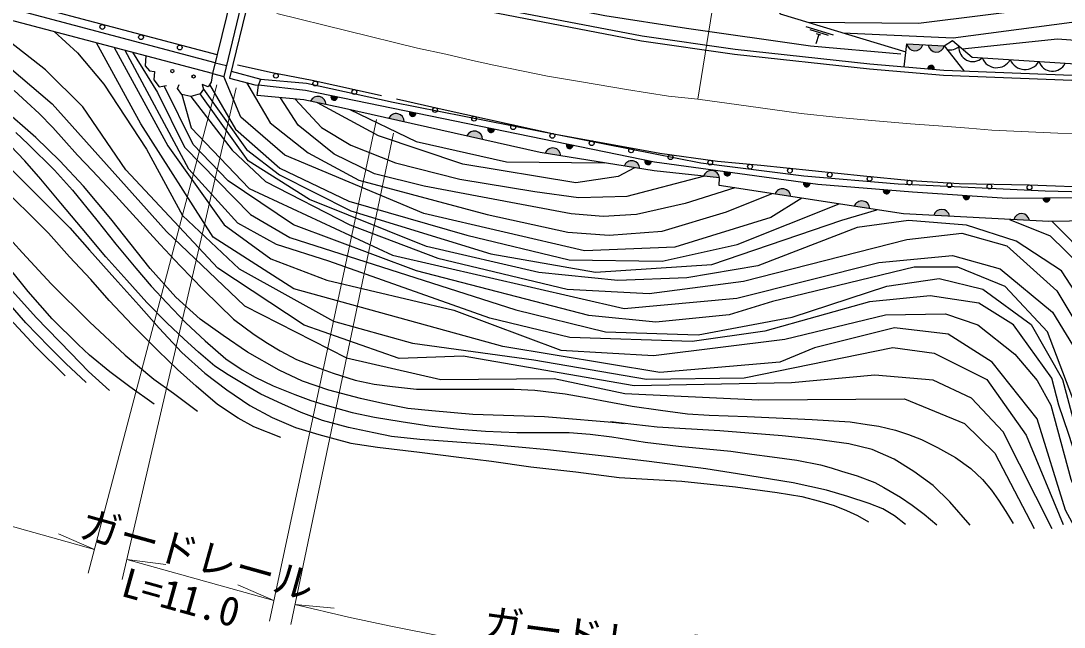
# Model space of a CAD drawing. Units: millimetres at full size, sheet at 1:1000; details may follow other scales. Extents: x 40000 to 680000, y 20000 to 380000.
# Drawn here: x 480910 to 546034, y 242542 to 280412 of the extents above; entities that cross this region are included whole.
import ezdxf
from ezdxf.enums import TextEntityAlignment as Align

# ---------------------------------------------------------------- set-up
doc = ezdxf.new("R2010")
doc.units = ezdxf.units.MM
doc.header["$LTSCALE"] = 1000
doc.linetypes.add('CHAIN', pattern=[18.5, 12, -1.5, 3.5, -1.5])
for name, color, linetype, lineweight in [('M-BGD', 7, 'Continuous', 25), ('M-BMK', 2, 'CHAIN', 13), ('M-STR-HTXT', 7, 'Continuous', 13), ('M-STR-STR1', 1, 'Continuous', 25)]:
    doc.layers.add(name, color=color, linetype=linetype, lineweight=lineweight)
doc.styles.add('ＭＳ ゴシック', font='')
doc.styles.get('ＭＳ ゴシック').set_extended_font_data('MS Gothic')

msp = doc.modelspace()

# ---------------------------------------------------------------- hatches: boundary and pattern name
at = {"layer": 'M-BGD'}
for points in [[(536222, 278971), (537212, 278916, -0.82183)], [(537556, 278897), (538545, 278843, -0.82183)], [(537525, 277416), (537925, 277382, 0.4608), (537745, 277633, 0.4608)], [(499964, 275188), (498994, 275388, -0.82183)], [(500673, 275644), (500280, 275725, 0.4608), (500429, 275454, 0.4608)], [(504845, 274106), (503879, 274324, -0.82183)], [(505571, 274639), (505178, 274720, 0.4608), (505327, 274449, 0.4608)], [(509723, 273005), (508756, 273223, -0.82183)], [(510469, 273634), (510076, 273714, 0.4608), (510225, 273444, 0.4608)], [(514616, 271984), (513638, 272142, -0.82183)], [(515367, 272628), (514974, 272709, 0.4608), (515123, 272439, 0.4608)], [(519551, 271184), (518573, 271343, -0.82183)], [(520265, 271623), (519871, 271704, 0.4608), (520021, 271433, 0.4608)], [(524516, 270605), (523531, 270710, -0.82183)], [(525217, 270933), (524819, 270987, 0.4608), (524986, 270727, 0.4608)], [(530171, 270255), (529773, 270310, 0.4608), (529940, 270050, 0.4608)], [(528968, 269442), (527989, 269593, -0.82183)], [(535152, 269831), (534751, 269863, 0.4608), (534933, 269612, 0.4608)], [(533910, 268681), (532931, 268832, -0.82183)], [(540139, 269470), (539738, 269498, 0.4608), (539922, 269250, 0.4608)], [(545133, 269335), (544731, 269331, 0.4608), (544934, 269098, 0.4608)], [(538881, 268205), (537892, 268258, -0.82183)], [(543874, 267939), (542885, 267991, -0.82183)]]:
    msp.add_hatch(color=256, dxfattribs=at).paths.add_polyline_path(points)

# ---------------------------------------------------------------- linework, layer by layer
for p, q in [((495492, 284855), (493577, 276934)), ((495901, 284976), (493934, 276839)), ((531645, 279527), (529922, 280048)), ((531323, 279499), (530175, 279847)), ((530714, 279558), (530540, 278984)), ((530848, 279517), (530580, 279599)), ((538545, 278843), (539782, 277281)), ((493042, 277800), (493745, 277630)), ((492878, 277120), (493577, 276934)), ((495734, 276393), (495889, 276780))]:
    msp.add_line(p, q, dxfattribs=at)
for points in [[(493160, 278286), (474566, 283220), (453696, 288988), (435405, 294056)], [(498100, 285122), (509432, 288566), (515931, 288462), (525115, 285227), (528302, 280852), (536158, 278475)], [(497944, 284609), (500962, 283207), (510140, 280986), (519649, 279165), (525458, 278324), (533875, 277414), (538502, 277017), (546513, 276705), (552887, 276496)], [(498036, 284912), (501066, 283506), (510206, 281294), (519701, 279475), (525497, 278636), (533905, 277727), (538522, 277330), (546525, 277019), (552897, 276810)], [(535843, 278326), (530209, 278823), (522464, 279927), (517367, 280729), (512603, 281658), (507475, 282801), (498100, 285122)], [(471466, 282832), (477611, 279687), (482856, 275223), (490005, 267259), (494876, 262605), (501238, 259371), (507126, 258010), (514198, 258083), (518603, 257137), (526977, 256740), (536065, 256810), (539809, 255256), (541708, 253412), (544168, 248712)], [(545294, 248692), (542219, 254747), (540248, 256844), (537860, 257965), (534225, 258290), (529010, 257804), (519203, 257625), (508527, 259470), (504525, 259326), (498592, 261404), (493214, 264968), (487458, 271107), (484780, 275032), (482444, 277351), (477533, 281191)], [(550278, 280590), (548709, 281238), (545132, 281277), (536941, 280241), (530064, 280319)], [(532230, 279663), (539100, 279355), (546512, 280334), (550512, 279816)], [(482992, 279743), (484453, 278417), (486095, 276452), (488761, 272403), (490995, 268263), (494534, 264914), (500431, 261649), (505366, 260290), (512921, 259241), (519959, 258033), (526057, 258107), (535337, 260009), (537929, 259656), (541204, 258015), (543673, 254535), (545969, 248961)], [(546957, 248310), (546113, 249854), (544360, 255551), (541542, 259100), (538790, 260838), (535437, 261244), (530451, 259985), (528291, 259088), (520787, 258439), (510989, 260063), (497945, 263674), (492919, 266907), (488397, 273974), (485624, 279044)], [(486741, 278748), (490083, 272614), (493593, 267665), (496520, 265555), (500019, 264221), (507943, 262336), (514614, 259844), (520398, 259516), (528604, 260522), (534886, 262042), (538624, 262112), (540648, 261434), (542953, 259585), (544360, 257943), (545214, 256412), (546458, 251795), (547866, 248326)], [(536038, 277544), (536222, 278971), (538545, 278843)], [(538545, 278843), (539075, 279180), (540284, 278140), (552891, 277338), (552891, 269604)], [(539679, 278660), (545622, 279284), (548121, 279098), (551019, 278035)], [(548695, 248456), (547357, 251437), (546302, 254629), (545712, 256413), (545259, 258090), (542876, 261422), (540714, 262775), (537666, 263239), (533890, 262858), (527352, 261023), (522817, 260389), (515182, 260642), (510193, 261844), (500133, 265408), (496872, 266443), (494447, 267771), (491399, 271146), (487428, 278566)], [(487879, 278446), (489438, 275947), (491134, 272514), (495239, 268307), (497690, 266890), (511802, 262356), (517403, 260992), (523182, 260792), (529065, 261904), (534964, 263847), (538236, 264311), (540963, 263663), (543968, 261456), (545929, 258019), (547193, 253264), (549551, 248319)], [(488702, 278228), (488665, 277603), (488933, 277280), (489250, 277253), (489215, 276730), (489553, 276297), (490007, 276365)], [(494426, 277674), (496602, 277180), (499087, 276698), (503329, 275771), (503414, 275752)], [(492878, 277120), (492780, 276592), (492608, 276290), (492223, 276434), (492312, 276152), (492099, 275850), (491528, 275678), (490963, 275822), (490681, 276180), (490798, 276434)], [(529653, 269337), (527720, 268128), (521733, 266269), (516092, 266051), (506062, 268376), (497382, 272023), (494646, 274394), (493577, 276934)], [(493934, 276839), (495515, 276418), (495734, 276393)], [(494036, 277262), (495889, 276780), (498746, 276527), (504152, 275331), (523364, 271549), (529793, 270731), (535673, 270240), (544845, 269801), (547311, 269727), (551676, 269295), (552287, 269227)], [(550812, 248190), (549475, 250046), (547144, 255343), (544993, 260992), (542360, 263827), (539394, 265017), (536680, 265018), (527839, 262883), (525125, 262055), (520553, 261588), (516357, 262001), (505603, 264806), (497920, 267664), (493845, 270416), (491666, 272688), (489863, 276344)], [(492312, 276152), (494998, 272374), (497047, 270789), (501514, 268539), (510239, 265867), (516786, 264712), (524039, 265203), (532159, 267966), (534346, 268614)], [(492694, 276441), (494305, 273639), (497086, 271220), (501387, 269140), (508750, 267020), (515141, 265490), (520950, 265397), (525625, 266441), (531985, 268978)], [(494992, 276557), (496467, 274050), (498850, 272161), (502005, 270453), (510025, 268318), (515061, 267215), (517642, 267034), (520945, 267280), (524955, 268479), (527804, 269621)], [(552230, 268252), (551533, 267980), (545083, 267874), (535999, 268359), (524502, 270130), (524522, 270605), (520452, 271038), (513324, 272193), (500933, 274988), (498579, 275474), (495660, 275743), (495734, 276393)], [(552288, 268770), (547117, 269355), (542483, 269308), (536578, 269717), (530665, 270188), (520458, 271584), (498668, 276056), (495734, 276393)], [(480487, 276062), (481274, 275332), (482059, 274621), (482910, 273744), (483594, 272979), (484455, 272015), (485382, 271049), (486605, 269723), (487693, 268537), (489610, 266452), (490848, 265115), (492309, 263613), (493260, 262676), (494192, 261773), (495478, 260823), (496315, 260272), (497096, 259800), (498126, 259265), (499024, 258896), (500395, 258409), (501774, 257970), (502968, 257721), (504109, 257567), (505597, 257408), (511702, 257408), (512984, 257342), (514892, 257122), (516306, 256874), (517175, 256706), (519071, 256346), (520830, 256093), (522519, 255873), (523881, 255788), (526248, 255705), (530308, 255502), (532672, 255364), (533746, 255205), (534463, 255088), (535504, 254846), (536320, 254582), (537131, 254254), (538130, 253754), (539247, 253142), (540217, 252443), (540934, 251773), (541493, 251108), (541942, 250468), (542397, 249770), (542851, 249014)], [(490963, 275822), (491536, 273733), (495160, 269932), (504115, 265774), (518561, 262435), (525599, 263099), (534477, 265308), (539069, 265758), (542049, 264923), (545307, 262223), (547011, 259433), (548284, 253930), (552127, 248279)], [(491528, 275678), (494100, 272327), (496186, 270383), (501454, 267672), (506935, 265599), (515016, 263653), (520128, 263387), (526026, 264155), (536207, 266758), (539647, 267150), (542454, 266367), (545578, 263557), (547572, 260217), (548952, 255353), (551243, 250928), (553392, 248343)], [(554203, 248692), (551273, 252590), (549014, 258005), (547583, 262178), (545871, 264806), (543045, 266646), (539939, 267651), (536316, 267937), (533121, 267496), (526906, 265113), (522490, 264353), (518181, 264194), (513253, 264688), (506229, 266311), (498932, 269259), (495105, 271665), (492099, 275850)], [(525470, 269981), (522375, 269005), (519334, 268315), (517264, 268200), (515256, 268366), (509717, 269400), (506086, 270090), (502991, 270865), (500460, 272080), (498223, 273889), (497119, 275608)], [(498027, 275525), (499686, 273758), (501510, 272641), (504304, 271540), (508314, 270522), (512986, 269747), (515714, 269370), (518760, 269467), (523531, 270710)], [(504355, 275539), (507211, 274894), (514288, 273337), (520806, 272139), (524387, 271649), (527111, 271395), (533500, 270737), (536485, 270450), (539485, 270258), (543833, 270162), (548270, 269998), (551876, 269929)], [(540158, 248917), (538905, 250377), (537849, 251394), (536661, 252270), (535424, 253041), (534052, 253648), (532587, 253991), (530608, 254254), (528431, 254492), (524539, 254808), (520630, 255034), (517727, 255363), (518575, 255267), (513607, 255682), (509131, 255814), (506571, 256052), (505067, 256197), (503497, 256513), (502109, 256831), (500130, 257345), (498492, 257914), (497028, 258586), (495062, 259720), (493542, 260765), (492104, 261780), (490586, 263152), (488988, 264947), (486520, 268047), (484816, 270083), (483338, 271678), (481846, 273119), (479695, 274991)], [(519225, 271237), (518197, 270682), (515562, 270302), (508492, 271455), (503241, 273234), (499419, 275300)], [(501439, 274874), (505590, 272869), (511221, 271616), (517316, 271546)], [(480603, 273433), (481369, 272711), (483017, 271086), (484139, 269830), (485655, 267956), (486848, 266460), (488095, 264959), (489034, 263836), (490032, 262803), (491209, 261560), (492406, 260422), (493704, 259303), (494717, 258605), (495539, 258162), (496666, 257612), (498018, 257078), (499008, 256700), (500037, 256381), (501600, 255944), (502983, 255652), (504652, 255382), (506398, 255110), (508300, 254899), (509909, 254790), (511870, 254692), (515128, 254692), (516455, 254588), (517791, 254431), (519875, 254103), (521959, 253846), (525226, 253527), (526538, 253352), (527817, 253186), (529338, 252980), (530827, 252675), (531500, 252500), (532141, 252295), (533120, 251994), (534221, 251570), (534789, 251260), (535824, 250658), (536554, 250155), (537296, 249609), (538096, 248940)], [(536132, 248944), (535436, 249495), (534713, 249942), (533859, 250266), (532536, 250706), (531200, 251092), (529127, 251560), (525653, 252118), (523669, 252434), (520132, 252897), (517508, 253193), (513792, 253608), (510167, 253946), (505818, 254264), (504039, 254457), (502937, 254684), (501359, 255022), (499732, 255449), (498410, 255944), (497196, 256489), (495900, 257095), (494887, 257681), (493861, 258301), (493012, 258853), (492006, 259714), (491104, 260526), (490021, 261540), (488774, 262821), (487520, 264207), (486210, 265668), (484728, 267439), (483398, 269024), (482157, 270527), (481151, 271671), (480269, 272607)], [(479676, 271745), (481059, 270401), (482370, 269084), (483963, 267491), (485198, 266083), (486779, 264317), (488270, 262646), (489536, 261208), (490963, 259697), (492391, 258411), (493767, 257368), (495213, 256388), (496594, 255641), (498047, 255020), (499505, 254579), (501509, 254034), (503178, 253778), (505802, 253464), (508259, 253157), (510280, 252907), (512737, 252562), (515559, 252242), (518264, 251899), (522177, 251657), (525510, 251307), (528117, 250958), (529666, 250698), (530759, 250403), (531672, 250143), (532441, 249821), (533131, 249508), (533829, 249124)], [(497144, 254385), (495451, 255058), (494467, 255604), (493192, 256441), (491863, 257588), (490688, 258634), (489476, 259802), (487883, 261394), (486424, 262954), (485268, 264264), (483955, 265679), (482626, 267144), (481670, 268108), (480329, 269442)], [(542625, 268005), (545169, 266989), (547057, 265123), (550091, 257554), (553594, 251844), (555928, 248451)], [(545291, 267878), (547732, 265394), (549814, 259886), (553279, 254234), (557137, 248601)], [(479807, 267264), (481022, 265918), (482801, 263993), (485203, 261603), (487417, 259540), (488188, 258879), (489214, 258028), (490441, 257158), (491943, 256033)], [(489232, 256472), (487721, 257552), (486467, 258485), (485194, 259538), (484480, 260206), (482857, 261792), (481365, 263503), (480182, 264989)], [(480016, 263942), (481872, 261880), (484027, 259645), (485138, 258509), (486435, 257318)], [(484997, 257829), (483717, 259014), (482678, 260052), (481227, 261545), (479412, 263606)], [(479953, 262088), (481814, 260074), (483683, 258243)]]:
    msp.add_lwpolyline(points, dxfattribs=at)
for centre, radius in [((485996, 280032), 150), ((488413, 279391), 150), ((490829, 278750), 150), ((490366, 277275), 100), ((491692, 276937), 100), ((496832, 276982), 150), ((499285, 276501), 150), ((501728, 275967), 150), ((506760, 274842), 150), ((509201, 274302), 150), ((511643, 273766), 150), ((514084, 273229), 150), ((516542, 272771), 150), ((519001, 272319), 150), ((521465, 271898), 150), ((523942, 271558), 150), ((526429, 271308), 150), ((528916, 271058), 150), ((531403, 270802), 150), ((533890, 270549), 150), ((536379, 270309), 150), ((538873, 270147), 150), ((541372, 270066), 150), ((543871, 270011), 150)]:
    msp.add_circle(centre, radius, dxfattribs=at)
for centre, radius, start, end in [((536722, 279041), 505, 188.01726, 345.67545), ((538056, 278968), 505, 188.01726, 345.67545), ((538889, 279455), 863, 259.56464, 312.78187), ((540333, 278733), 863, 174.10576, 312.78187), ((541822, 278455), 970, 201.44989, 331.26211), ((537728, 277430), 203, 346.12483, 184.04822), ((543591, 278366), 994, 202.34761, 330.3644), ((545298, 278150), 886, 198.07193, 334.64007), ((499459, 275192), 505, 359.51217, 157.17036), ((500470, 275654), 203, 159.44009, 357.36347), ((504341, 274119), 505, 358.46068, 156.11887), ((505368, 274648), 203, 159.44009, 357.36347), ((509218, 273019), 505, 358.46068, 156.11887), ((510266, 273643), 203, 159.44009, 357.36347), ((514111, 271967), 505, 1.96775, 159.62594), ((515164, 272638), 203, 159.44009, 357.36347), ((519047, 271167), 505, 1.96775, 159.62594), ((520062, 271633), 203, 159.44009, 357.36347), ((524013, 270560), 505, 5.08782, 162.74601), ((525013, 270929), 203, 163.25002, 1.17341), ((529967, 270251), 203, 163.25002, 1.17341), ((528464, 269421), 505, 2.41506, 160.07325), ((534949, 269815), 203, 166.49021, 4.41359), ((533405, 268660), 505, 2.41506, 160.07325), ((539936, 269453), 203, 167.07441, 4.99779), ((544932, 269301), 203, 171.61745, 9.54083), ((538381, 268134), 505, 8.11322, 165.77141), ((543374, 267867), 505, 8.11322, 165.77141)]:
    msp.add_arc(centre, radius, start, end, dxfattribs=at)
at = {"layer": 'M-BMK'}
msp.add_lwpolyline([(496887, 280878), (505679, 278710), (507428, 278333), (509098, 277931), (510426, 277650), (512257, 277268), (513786, 276966), (515899, 276604), (518715, 276121), (521331, 275699), (523162, 275518), (526323, 275075), (529620, 274632), (531960, 274366), (534265, 274171), (536445, 273976), (538183, 273852), (540079, 273711), (541515, 273587), (545642, 273400), (552665, 273320)], dxfattribs=at)
at = {"layer": 'M-STR-HTXT'}
for p, q in [((528055, 305418), (523162, 275518)), ((485117, 245906), (493141, 276422)), ((487235, 245512), (494344, 276238)), ((496433, 242916), (503120, 274244)), ((497759, 242707), (504167, 273398)), ((427572, 263449), (485511, 247402)), ((485511, 247402), (483259, 248380)), ((487526, 246771), (496709, 244208)), ((487526, 246771), (489960, 246446)), ((496709, 244208), (494459, 245190)), ((498018, 243951), (500464, 243732))]:
    msp.add_line(p, q, dxfattribs=at)
msp.add_lwpolyline([(498018, 243951), (501358, 243172), (503898, 242631), (507558, 241903), (511443, 241231), (514300, 240802), (518639, 240199), (521785, 239871), (525353, 239495), (528827, 239190), (532724, 238932), (538684, 238670), (544683, 238691), (549254, 238732), (552760, 238838)], dxfattribs=at)
at = {"layer": 'M-STR-STR1'}
msp.add_line((494954, 285706), (492878, 277120), dxfattribs=at)
for points in [[(493042, 277800), (474435, 282737), (453562, 288506), (435264, 293576)], [(492878, 277120), (474252, 282062), (453376, 287831), (435067, 292905)]]:
    msp.add_lwpolyline(points, dxfattribs=at)

# ---------------------------------------------------------------- texts
at = {"layer": 'M-STR-HTXT', "style": 'ＭＳ ゴシック'}
for s, rotation, p in [('ガードレール', 344.404, (484314, 247667)), ('L=11.0', 344.404, (486921, 243988)), ('ガードレール', 352.437, (509613, 241423))]:
    msp.add_text(s, height=1833, rotation=rotation, dxfattribs=at).set_placement(p, align=Align.BOTTOM_LEFT)

doc.saveas('drawing.dxf')
